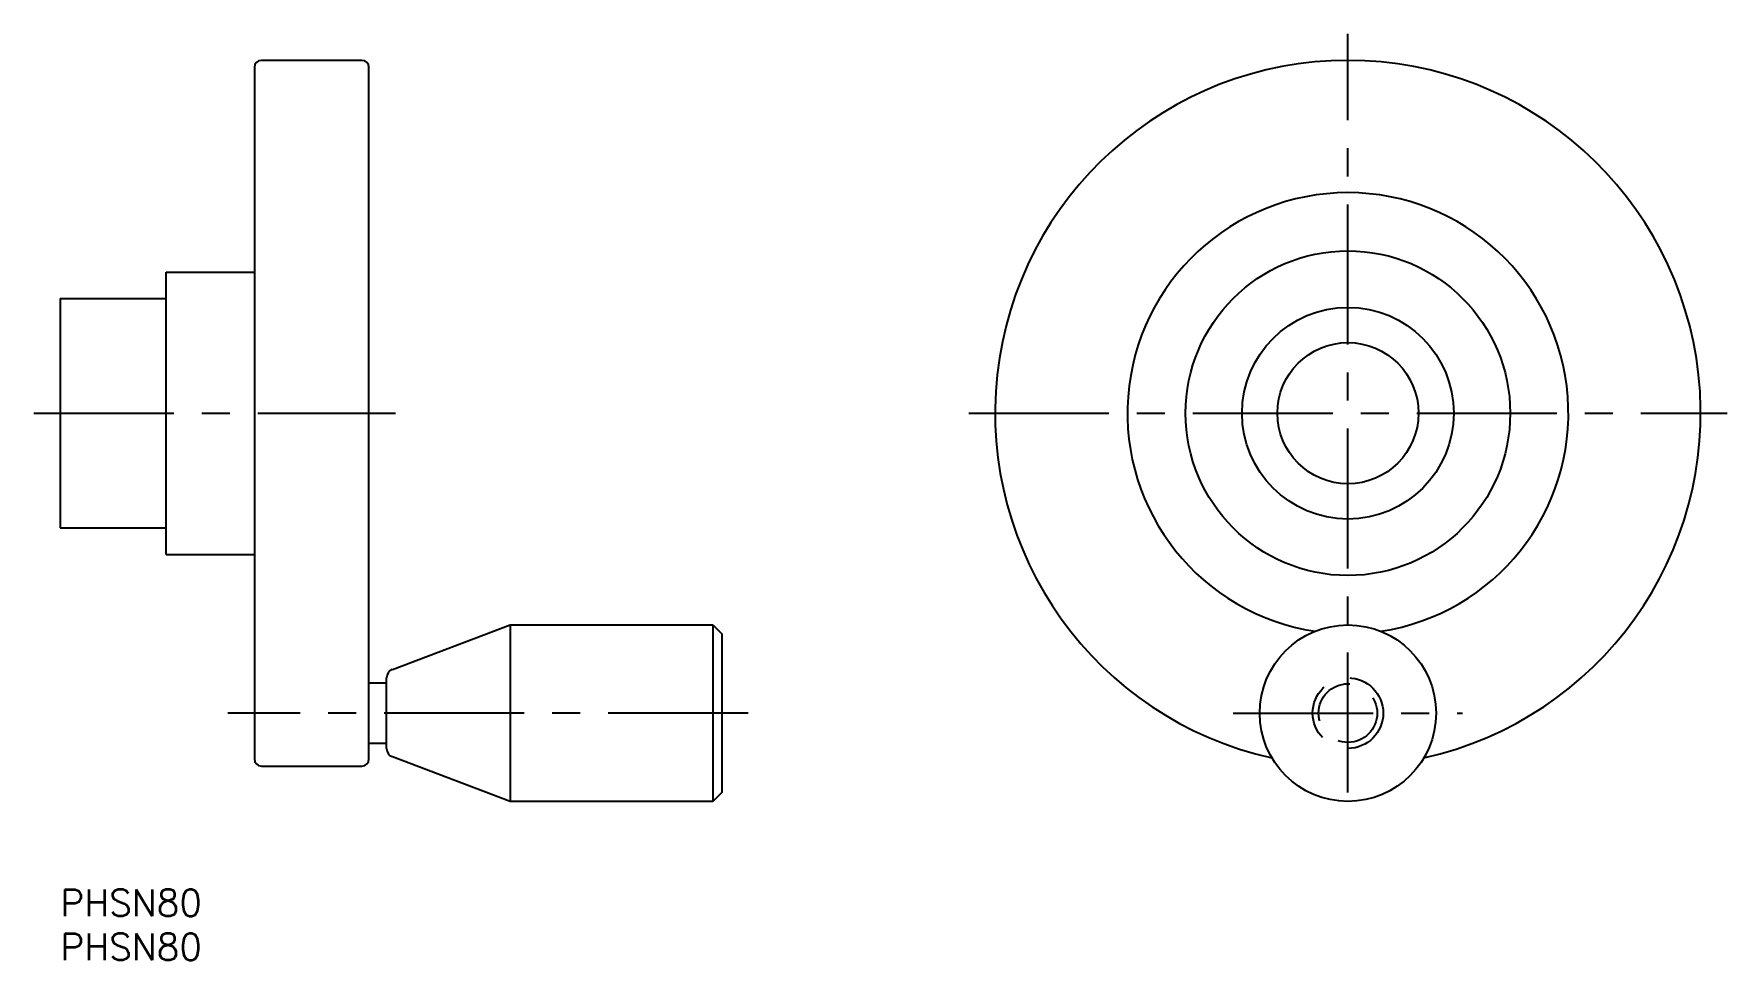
# Model space of a CAD drawing. Extents: x -3 to 189, y -8 to 97.
import ezdxf

# ---------------------------------------------------------------- set-up
doc = ezdxf.new("R2010")
doc.units = 0
doc.header["$LTSCALE"] = 0.5
doc.linetypes.add('CENTER', pattern=[50.8, 31.75, -6.35, 6.35, -6.35])
doc.linetypes.add('DASHED', pattern=[19.05, 12.7, -6.35])
for name, color, linetype in [('MSM_CENTER', 1, 'CENTER'), ('MSM_CONTINUOUS', 7, 'CONTINUOUS'), ('MSM_DASHED', 4, 'DASHED'), ('MSM_PART_NUMBER', 7, 'CONTINUOUS')]:
    doc.layers.add(name, color=color, linetype=linetype)
doc.styles.get("Standard").update_dxf_attribs({"font": 'txt.shx', "height": 3, "bigfont": 'bigfont.shx'})

# ---------------------------------------------------------------- blocks, each defined once
blk = doc.blocks.new('*U2')
at = {"layer": 'MSM_PART_NUMBER'}
blk.add_text('PHSN80', height=3, dxfattribs=at).set_placement((0, -3))
blk = doc.blocks.new('*U3')
at = {"layer": 'MSM_PART_NUMBER'}
blk.add_text('PHSN80', height=3, dxfattribs=at).set_placement((0, -8))

msp = doc.modelspace()

# ---------------------------------------------------------------- linework, layer by layer
at = {"layer": 'MSM_CENTER'}
for p, q in [((146, 11), (146, 97)), ((-3, 54), (38, 54)), ((103, 54), (189, 54)), ((78, 20), (19, 20)), ((133, 20), (159, 20))]:
    msp.add_line(p, q, dxfattribs=at)
at = {"layer": 'MSM_CONTINUOUS'}
for p, q in [((22, 93.2), (22, 14.8)), ((34.2, 94), (22.8, 94)), ((35, 14.8), (35, 93.2)), ((12, 38), (12, 70)), ((12, 70), (22, 70)), ((0, 67), (0, 41)), ((0, 67), (12, 67)), ((0, 41), (12, 41)), ((12, 38), (22, 38)), ((37.65, 24.94), (51, 30)), ((51, 30), (51, 10)), ((51, 30), (74, 30)), ((74, 30), (74, 10)), ((74, 30), (75, 29)), ((75, 29), (75, 11)), ((35, 23.44), (37, 23.44)), ((37, 16), (37, 24)), ((37, 16.56), (35, 16.56)), ((22.8, 14), (34.2, 14)), ((51, 10), (37.65, 15.06)), ((74, 10), (51, 10)), ((75, 11), (74, 10))]:
    msp.add_line(p, q, dxfattribs=at)
for centre, radius in [((146, 54), 18.4), ((146, 54), 12), ((146, 54), 8), ((146, 20), 10)]:
    msp.add_circle(centre, radius, dxfattribs=at)
for centre, radius, start, end in [((22.8, 93.2), 0.8, 90, 180), ((34.2, 93.2), 0.8, 360, 90), ((146, 54), 40, 282.4537, 257.5463), ((146, 54), 25, 278.5742, 261.4258), ((38, 24), 1, 110.7702, 180), ((38, 16), 1, 180, 249.2298), ((22.8, 14.8), 0.8, 180, 270), ((34.2, 14.8), 0.8, 270, 0)]:
    msp.add_arc(centre, radius, start, end, dxfattribs=at)
at = {"layer": 'MSM_DASHED'}
for radius in [4, 3.32]:
    msp.add_circle((146, 20), radius, dxfattribs=at)

# ---------------------------------------------------------------- block references
at = {"layer": 'MSM_CONTINUOUS'}
for name in ['*U2', '*U3']:
    msp.add_blockref(name, (0, 0), dxfattribs=at)

doc.saveas('drawing.dxf')
